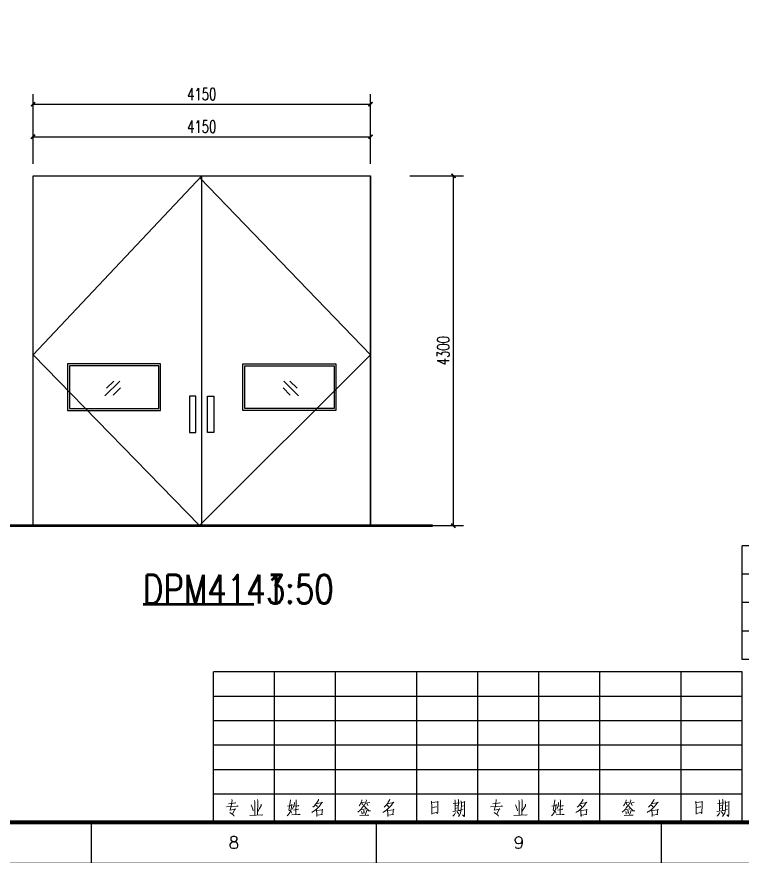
# Model space of a CAD drawing. Header units: millimetres. Extents: x 172649 to 472543, y 238332 to 449264.
# Drawn here: x 276920 to 285838, y 238342 to 248746 of the extents above; entities that cross this region are included whole.
import ezdxf
from ezdxf.enums import TextEntityAlignment as Align

# ---------------------------------------------------------------- set-up
doc = ezdxf.new("R2010")
doc.units = ezdxf.units.MM
doc.header["$LTSCALE"] = 1000
for name, color, linetype in [('DIM_SYMB', 3, 'Continuous'), ('HQ1', 7, 'Continuous'), ('HQ2', 7, 'Continuous'), ('PUB_DIM', 3, 'Continuous'), ('PUB_TEXT', 7, 'Continuous'), ('STAIR', 2, 'Continuous'), ('Version', 7, 'Continuous'), ('WINDOW', 2, 'Continuous'), ('文本', 3, 'Continuous')]:
    doc.layers.add(name, color=color, linetype=linetype)
doc.layers.add('层 1', color=7, linetype='Continuous', lineweight=0)
doc.styles.add('_TCH_DIM_T3', font='SIMPLEX', dxfattribs={"width": 0.705882, "bigfont": 'GBCBIG'})
doc.styles.add('gedi', font='geditxt.shx', dxfattribs={"width": 0.8, "bigfont": 'hz.shx'})
doc.styles.get("Standard").update_dxf_attribs({"font": 'txt', "bigfont": 'gbcbig.shx'})
doc.dimstyles.new('_TCH_ARCH&&50', dxfattribs={"dimtxt": 148.75, "dimasz": 50, "dimexe": 125, "dimexo": 150, "dimgap": 50, "dimtad": 1, "dimdec": 0, "dimzin": 0, "dimdsep": 46, "dimtxsty": '_TCH_DIM_T3', "dimblk": 'ARCHTICK', "dimcen": 0.09, "dimclrt": 7, "dimazin": 2, "dimtfac": 1, "dimtdec": 0, "dimtix": 1, "dimtmove": 2, "dimatfit": 3, "dimfxl": 1, "dimtolj": 1, "dimtzin": 0, "dimarcsym": 0})

# ---------------------------------------------------------------- blocks, each defined once
blk = doc.blocks.new('GEDI_WK_A1')
at = {"color": 3}
for p, q in [((490.58, 0), (490.58, 10)), ((560.67, 0), (560.67, 10)), ((630.75, 0), (630.75, 10))]:
    blk.add_line(p, q, dxfattribs=at)
for points, const_width in [([(0, 0), (841, 0), (841, 594), (0, 594)], 0.1), ([(25, 10), (831, 10), (831, 584), (25, 584)], 1)]:
    blk.add_lwpolyline(points, close=True, dxfattribs=dict(at, const_width=const_width))
for s, p in [('8', (525.62, 5)), ('9', (595.71, 5))]:
    blk.add_text(s, height=3, dxfattribs=at).set_placement(p, align=Align.MIDDLE)
blk = doc.blocks.new('GEDI_Version_2012')
at = {"layer": 'Version', "color": 2}
for p, q in [((-180, 0), (-180, 28)), ((0, 28), (-180, 28)), ((-165, 0), (-165, 28)), ((-145, 0), (-145, 28)), ((-40, 0), (-40, 28)), ((-20, 0), (-20, 28)), ((0, 21), (-180, 21)), ((0, 14), (-180, 14)), ((0, 7), (-180, 7)), ((0, 0), (-180, 0))]:
    blk.add_line(p, q, dxfattribs=at)
at = {"layer": 'Version', "color": 7}
blk.add_line((0, 28), (0, 0), dxfattribs=at)
at = {"layer": 'Version', "color": 7, "lineweight": 0}
for points in [[(-177.01, 5.36), (-176.93, 5.09), (-176.93, 4.31), (-176.93, 3.72), (-176.99, 3.19), (-177.07, 2.8), (-177.18, 2.34), (-177.35, 2.01), (-177.51, 1.75)], [(-175.82, 5.29), (-175.76, 4.97), (-175.76, 4.54), (-175.82, 3.98), (-175.87, 3.45), (-175.96, 3), (-176.04, 2.57), (-176.15, 2.21), (-176.29, 1.88), (-176.46, 1.65)], [(-176.43, 5.56), (-176.38, 5.36), (-176.38, 4.11)], [(-175.57, 4.05), (-174.68, 4.28), (-174.73, 4.37), (-174.87, 3.95), (-175.04, 3.42), (-175.2, 3.03), (-175.4, 2.6), (-175.68, 2.21), (-175.96, 1.91), (-176.18, 1.68)], [(-174.76, 5.49), (-174.81, 5.39), (-175.34, 5.06), (-175.7, 4.9)], [(-169.3, 4.31), (-169.61, 3.72), (-169.89, 3.23), (-170.19, 2.86), (-170.56, 2.5), (-170.87, 2.24)], [(-170.58, 4.21), (-167.83, 4.51), (-167.94, 4.57), (-168.3, 4.47)], [(-169.19, 5.62), (-169.16, 2.93), (-169.16, 1.49), (-169.22, 1.68), (-169.16, 2.11)], [(-169.06, 4.28), (-168.22, 2.6), (-167.6, 2.64), (-168.19, 2.67), (-168.35, 2.86)], [(-159.11, 5.16), (-159.05, 4.83), (-159.03, 4.12), (-159, 3.36), (-159, 3.26), (-159, 2.74), (-159, 2.05), (-159, 2.27), (-157.91, 2.48), (-157.69, 2.24), (-157.63, 2.54), (-157.63, 2.93), (-157.61, 3.69), (-157.58, 4.47), (-157.58, 5.13), (-157.55, 5.04), (-159.03, 4.8)], [(-153.18, 4.57), (-151.53, 4.77)], [(-152.73, 5.46), (-152.67, 5.26), (-152.67, 2.81)], [(-151.95, 5.66), (-151.89, 5.46), (-151.97, 2.9)], [(-151.31, 5.2), (-151.22, 4.83), (-151.22, 4.12), (-151.25, 3.33), (-151.31, 2.84), (-151.45, 2.31), (-151.61, 1.98), (-151.92, 1.49)], [(-151.22, 4.8), (-150.39, 4.97), (-150.47, 5.07), (-150.47, 4.05), (-150.47, 3.98), (-150.45, 2.51), (-150.47, 1.95), (-150.5, 1.62), (-150.53, 1.53), (-150.95, 1.95), (-150.55, 1.65)], [(-109.62, 5.62), (-109.64, 5.42), (-109.89, 4.9), (-109.89, 4.83), (-110.12, 4.44), (-110.31, 4.11), (-110.51, 3.85), (-110.67, 3.62)], [(-110.01, 4.51), (-110.01, 1.62), (-110.06, 1.88), (-110.01, 2.38)], [(-109.59, 4.4), (-109.59, 2.5), (-109.62, 2.74), (-109.59, 2.9)], [(-108.86, 4.94), (-108.75, 4.9), (-107.91, 5.03), (-107.97, 5.09), (-108.25, 4.64), (-108.5, 4.24), (-108.72, 3.98), (-108.97, 3.75), (-109.22, 3.52), (-109.39, 3.39)], [(-108.62, 5.56), (-108.81, 5.06), (-108.97, 4.67), (-109.17, 4.37), (-109.2, 4.31), (-109.33, 4.08)], [(-108.97, 4.61), (-108.86, 4.57), (-107.78, 3.39), (-107.41, 3.42), (-107.78, 3.42), (-107.91, 3.55)], [(-103.69, 4.8), (-102.57, 4.97), (-102.68, 5.06), (-102.83, 3.92), (-102.68, 3.92), (-103.52, 3.78), (-103.57, 4.08), (-103.52, 3.72), (-103.54, 2.24)], [(-101.85, 5.56), (-101.91, 5.16), (-102.07, 4.64), (-102.29, 4.08), (-102.46, 3.72), (-102.57, 3.45), (-102.68, 3.23)], [(-102.29, 4.02), (-101.04, 4.21), (-101.18, 4.24), (-101.4, 4.18)], [(-96.96, 4.66), (-96.88, 4.23), (-96.8, 1.91), (-96.8, 1.58), (-96.85, 1.77), (-96.83, 2.2)], [(-96.85, 4.17), (-95.79, 4.33), (-95.74, 4.33), (-94.65, 4.47), (-94.73, 4.56), (-94.76, 4.5), (-94.76, 3.81), (-94.76, 3.22), (-94.79, 3.15), (-94.79, 2.6), (-94.79, 2.53), (-94.84, 2.17), (-94.87, 1.87), (-94.9, 1.61), (-95.52, 2.27), (-94.93, 1.71), (-94.87, 2.03)], [(-95.79, 5.54), (-95.82, 4.89), (-95.88, 4.33), (-95.88, 4.26), (-95.96, 3.87), (-96.07, 3.48), (-96.18, 3.12), (-96.27, 2.92), (-96.41, 2.72), (-96.49, 2.56), (-96.6, 2.46)], [(-89.1, 4.18), (-89.15, 3.98), (-89.26, 3.85), (-89.6, 3.42), (-89.93, 3.07), (-90.27, 2.74), (-90.6, 2.47), (-90.8, 2.34)], [(-90.3, 5.06), (-90.27, 4.8), (-90.3, 4.64), (-90.35, 4.4), (-90.41, 4.24), (-90.41, 4.37), (-90.3, 4.61)], [(-89.62, 4.51), (-89.65, 4.34), (-90.04, 3.81), (-90.33, 3.52)], [(-90.27, 4.77), (-87.87, 5), (-87.95, 5.06), (-88.34, 4.44)], [(-89.43, 5.65), (-89.12, 5.32), (-89.07, 5.13), (-89.21, 5.42)], [(-88.9, 4.4), (-88.43, 4.02), (-88.29, 3.75), (-88.51, 4.08)], [(-83.85, 4.28), (-82.93, 4.47)], [(-83.4, 5.59), (-83.27, 5.39), (-83.32, 5.46), (-83.32, 1.85), (-83.38, 1.75), (-83.71, 2.14), (-83.38, 1.79)], [(-82.7, 4.7), (-81.07, 4.97), (-81.18, 5), (-81.39, 4.94)], [(-82.68, 3.95), (-81.18, 4.14), (-81.26, 4.24), (-81.28, 3.92), (-81.28, 2.24), (-81.31, 1.79), (-81.34, 1.62), (-81.7, 1.98), (-81.34, 1.72)], [(-82.4, 4.73), (-82.26, 4.4), (-82.26, 4.18)], [(-82.07, 5.59), (-81.9, 5.32), (-81.9, 5.23), (-81.9, 5)], [(-81.76, 4.83), (-81.7, 4.67), (-81.84, 4.08)], [(-76.94, 5.2), (-76.86, 5.13), (-76.77, 5.2), (-74.52, 5.39), (-74.63, 5.42), (-74.91, 5.36)], [(-76.64, 4.77), (-76.58, 4.54), (-76.52, 3.59), (-76.58, 3.78), (-74.85, 3.95), (-74.96, 3.95), (-74.88, 4.83), (-74.85, 4.73), (-76.55, 4.57)], [(-76.13, 5.13), (-76.05, 5), (-76.05, 3.81)], [(-75.55, 5.16), (-75.49, 5.03), (-75.57, 3.88)], [(-33.67, 5.6), (-33.7, 5.39), (-33.95, 4.87), (-33.95, 4.8), (-34.17, 4.41), (-34.37, 4.08), (-34.56, 3.82), (-34.73, 3.59)], [(-34.06, 4.48), (-34.06, 1.59), (-34.12, 1.86), (-34.06, 2.35)], [(-33.64, 4.38), (-33.64, 2.48), (-33.67, 2.71), (-33.64, 2.87)], [(-32.92, 4.91), (-32.81, 4.87), (-31.97, 5.01), (-32.03, 5.07), (-32.31, 4.61), (-32.56, 4.21), (-32.78, 3.95), (-33.04, 3.73), (-33.28, 3.49), (-33.45, 3.36)], [(-32.67, 5.53), (-32.86, 5.04), (-33.04, 4.64), (-33.23, 4.35), (-33.25, 4.28), (-33.39, 4.06)], [(-33.04, 4.58), (-32.92, 4.54), (-31.83, 3.36), (-31.47, 3.4), (-31.83, 3.4), (-31.97, 3.52)], [(-27.76, 4.77), (-26.64, 4.94), (-26.75, 5.04), (-26.89, 3.89), (-26.75, 3.89), (-27.59, 3.76), (-27.65, 4.06), (-27.59, 3.69), (-27.62, 2.21)], [(-25.92, 5.53), (-25.97, 5.13), (-26.14, 4.61), (-26.37, 4.06), (-26.53, 3.69), (-26.64, 3.43), (-26.75, 3.2)], [(-26.37, 3.99), (-25.11, 4.18), (-25.25, 4.21), (-25.47, 4.15)], [(-14.82, 4.08), (-14.77, 4.08), (-13.79, 4.31)], [(-14.2, 5.43), (-14.17, 5.16), (-14.23, 1.75), (-14.26, 1.62), (-14.65, 1.98), (-14.26, 1.68)], [(-13.54, 4.87), (-13.48, 4.71), (-13.51, 1.98), (-13.62, 1.89), (-13.06, 2.41)], [(-12.84, 5.26), (-12.78, 5.07), (-12.84, 2.64), (-12.81, 2.34), (-12.81, 2.15), (-12.78, 1.98), (-12.73, 1.85), (-12.65, 1.75), (-12.59, 1.72), (-12.48, 1.68), (-12.36, 1.68), (-12.09, 1.68), (-12, 1.75), (-11.97, 1.78), (-12.06, 2.64), (-12, 1.75), (-12.06, 1.72)], [(-8.14, 2.74), (-8.11, 2.77), (-7.85, 2.47), (-7.3, 4.24)], [(-8.08, 4.87), (-7.85, 4.57), (-7.72, 4.21)], [(-6.6, 5.62), (-6.6, 5.46), (-6.83, 4.77), (-7.04, 4.24), (-7.3, 3.72)], [(-6.88, 4.45), (-6.85, 2.21), (-6.88, 1.78), (-6.91, 1.46), (-6.91, 1.75)], [(-6.71, 4.34), (-5.38, 4.57), (-5.43, 4.6), (-5.68, 4.54), (-6.1, 4.45), (-6.1, 2.08)], [(-6.21, 5.59), (-5.99, 5.07), (-5.99, 4.93), (-5.96, 4.77)], [(-176.93, 3.42), (-176.35, 3.49), (-176.41, 3.59), (-176.41, 2.11), (-176.43, 2.31), (-176.43, 2.57)], [(-176.91, 4.02), (-176.1, 4.14)], [(-175.6, 3.62), (-174.81, 1.95), (-174.29, 1.91), (-174.79, 1.98), (-174.92, 2.17)], [(-169.92, 2.53), (-168.52, 2.7), (-168.64, 2.77), (-168.88, 2.67)], [(-159, 3.62), (-157.91, 3.82), (-158.03, 3.85), (-158.27, 3.72)], [(-153.26, 2.7), (-151.53, 2.96), (-151.61, 3), (-151.73, 2.9)], [(-152.62, 2.51), (-152.65, 2.34), (-152.87, 2.01), (-153.07, 1.79), (-153.26, 1.62)], [(-152.65, 4.02), (-152.15, 4.12)], [(-152.62, 3.46), (-152.17, 3.55)], [(-152.17, 2.6), (-151.87, 2.21), (-151.87, 2.05), (-151.97, 2.34)], [(-151.25, 3.13), (-151.2, 3.13), (-150.75, 3.23)], [(-151.2, 3.98), (-150.72, 4.09)], [(-108.02, 2.93), (-108.11, 2.7), (-108.41, 2.38), (-108.7, 2.11), (-108.97, 1.95), (-109.25, 1.75), (-109.51, 1.62), (-109.7, 1.55)], [(-108.28, 3.33), (-108.33, 3.19), (-108.36, 3.13), (-108.67, 2.8), (-108.72, 2.77), (-108.89, 2.6), (-109.12, 2.44), (-109.33, 2.27)], [(-108.5, 3.72), (-108.53, 3.62), (-108.56, 3.59), (-108.83, 3.33), (-109.06, 3.1), (-109.25, 2.93)], [(-103.63, 2.11), (-102.77, 3)], [(-101.6, 4.08), (-101.6, 3.88), (-101.71, 3.36), (-101.82, 3.07), (-101.93, 2.8), (-102.07, 2.57), (-102.23, 2.34), (-102.43, 2.11), (-102.65, 1.95), (-102.88, 1.79), (-103.04, 1.72), (-103.21, 1.65)], [(-102.43, 3.59), (-102.35, 3.55), (-101.49, 1.79), (-100.96, 1.75), (-101.46, 1.85), (-101.6, 2.05)], [(-95.94, 3.71), (-95.63, 3.45), (-95.38, 3.19), (-95.29, 2.98), (-95.35, 3.12)], [(-89.88, 2.83), (-89.82, 2.64), (-89.77, 1.72), (-89.74, 1.49), (-89.85, 1.72), (-88.68, 1.82), (-88.76, 1.82), (-88.65, 2.86), (-88.57, 2.8), (-89.79, 2.64)], [(-89.23, 3.88), (-88.81, 3.42), (-88.37, 2.93), (-88.04, 2.6), (-87.54, 2.64), (-88.07, 2.67), (-88.29, 2.86)], [(-84.01, 3.23), (-82.99, 3.78)], [(-82.7, 4.14), (-82.65, 1.58), (-82.7, 1.79), (-82.68, 2.05)], [(-82.46, 3.36), (-81.51, 3.55)], [(-82.31, 3.07), (-82.23, 2.14), (-82.26, 2.38), (-81.68, 2.47), (-81.78, 2.47), (-81.68, 3.13), (-81.62, 3), (-82.26, 2.9)], [(-82.04, 3.98), (-82.01, 3.81), (-82.04, 3)], [(-77.08, 3.16), (-76.97, 3.1), (-76.88, 3.1), (-74.29, 3.36), (-74.44, 3.39), (-74.65, 3.33)], [(-75.27, 3.23), (-75.38, 2.86), (-75.52, 2.64), (-75.69, 2.41), (-75.88, 2.21), (-76.16, 1.98), (-76.46, 1.85), (-76.66, 1.72), (-76.86, 1.68)], [(-75.8, 3.78), (-75.8, 3.69), (-76.27, 2.64), (-76.07, 2.53), (-75.55, 2.27), (-75.13, 2.05), (-74.94, 1.91), (-74.83, 1.79)], [(-32.09, 2.9), (-32.17, 2.67), (-32.47, 2.35), (-32.75, 2.08), (-33.04, 1.92), (-33.31, 1.72), (-33.56, 1.59), (-33.75, 1.53)], [(-32.33, 3.3), (-32.39, 3.16), (-32.42, 3.1), (-32.73, 2.78), (-32.78, 2.74), (-32.95, 2.57), (-33.17, 2.41), (-33.39, 2.24)], [(-32.56, 3.69), (-32.59, 3.59), (-32.62, 3.56), (-32.89, 3.3), (-33.12, 3.07), (-33.31, 2.9)], [(-27.7, 2.08), (-26.84, 2.97)], [(-25.66, 4.06), (-25.66, 3.85), (-25.77, 3.33), (-25.89, 3.04), (-26, 2.78), (-26.14, 2.54), (-26.31, 2.31), (-26.5, 2.08), (-26.72, 1.92), (-26.95, 1.76), (-27.11, 1.69), (-27.28, 1.62)], [(-26.5, 3.56), (-26.42, 3.52), (-25.56, 1.76), (-25.03, 1.72), (-25.53, 1.82), (-25.66, 2.02)], [(-14.79, 3.03), (-13.79, 3.65)], [(-13.06, 3.59), (-13.48, 3.43)], [(-12.12, 4.12), (-12.2, 3.88), (-12.81, 3.17)], [(-6.65, 2.01), (-5.23, 2.18)], [(-6.6, 3.62), (-5.52, 3.79)], [(-6.57, 2.84), (-5.49, 3)]]:
    blk.add_lwpolyline(points, dxfattribs=at)
blk = doc.blocks.new('GEDI_HQ1_2012')
at = {"layer": 'HQ1', "color": 2}
for p, q in [((0, 37), (-65, 37)), ((-65, 0), (-65, 37)), ((-50, 0), (-50, 37)), ((-35, 0), (-35, 37)), ((-15, 0), (-15, 37)), ((0, 0), (0, 37)), ((-65, 31), (0, 31)), ((-65, 25), (0, 25)), ((-65, 19), (0, 19)), ((-65, 13), (0, 13)), ((-65, 7), (0, 7)), ((0, 0), (0, 7)), ((-65, 0), (0, 0))]:
    blk.add_line(p, q, dxfattribs=at)
at = {"layer": 'HQ1', "color": 7, "lineweight": 0}
for points in [[(-61.32, 4.51), (-59.5, 4.74), (-59.61, 4.74), (-59.81, 4.67)], [(-60.48, 5.59), (-60.45, 5.32), (-60.68, 4.06), (-60.94, 2.94), (-61, 3), (-59.61, 3.24), (-59.64, 3.34), (-60.33, 1.98)], [(-55.7, 4.3), (-55.3, 3.17), (-55.24, 2.8)], [(-54.89, 5.32), (-54.83, 5.02), (-54.83, 1.71)], [(-54.16, 5.56), (-54.1, 5.29), (-54.16, 1.74)], [(-53.24, 4.44), (-53.3, 3.99), (-53.67, 3.34), (-54.13, 2.66)], [(-45.7, 4.4), (-45.7, 4.26), (-45.81, 3.69), (-45.9, 3.24), (-45.95, 2.94), (-46.07, 2.69), (-46.25, 2.39), (-46.42, 2.12), (-46.62, 1.84), (-46.85, 1.57)], [(-46.04, 5.53), (-46.04, 5.36), (-46.48, 3), (-46.3, 2.9), (-46.1, 2.73), (-45.92, 2.59), (-45.78, 2.42), (-45.7, 2.25)], [(-45.12, 4.88), (-45.12, 4.64), (-45.26, 3.99), (-45.4, 3.58), (-45.58, 3.21)], [(-44.71, 5.53), (-44.68, 5.32), (-44.74, 1.88)], [(-39.56, 4.64), (-39.47, 4.61), (-38.17, 4.84), (-38.25, 4.91), (-38.49, 4.57), (-38.74, 4.2), (-39.01, 3.89), (-39.3, 3.58), (-39.62, 3.27), (-39.96, 2.97), (-40.34, 2.69), (-40.4, 2.66), (-40.63, 2.52), (-40.86, 2.36)], [(-39.15, 5.7), (-39.18, 5.46), (-39.53, 4.91), (-39.73, 4.57), (-39.96, 4.26), (-40.25, 3.92), (-40.54, 3.69)], [(-39.88, 4.26), (-39.82, 4.23), (-39.5, 3.92), (-39.47, 3.75), (-39.59, 3.99)], [(-27.95, 4.37), (-27.98, 4.2), (-28.44, 3.58), (-28.47, 3.51), (-28.7, 3.21), (-29.11, 2.83), (-29.31, 2.66), (-29.51, 2.49)], [(-28.5, 5.49), (-28.53, 5.26), (-28.76, 4.74), (-28.96, 4.33), (-29.2, 3.99)], [(-28.73, 4.81), (-27.89, 4.91)], [(-28.53, 4.78), (-28.33, 4.26)], [(-27.43, 5.49), (-27.4, 5.32), (-27.75, 4.37)], [(-27.6, 4.71), (-26.56, 4.88)], [(-27.28, 4.67), (-27.02, 4.13)], [(-22.07, 4.64), (-21.98, 4.61), (-20.68, 4.84), (-20.76, 4.91), (-20.99, 4.57), (-21.26, 4.2), (-21.52, 3.89), (-21.81, 3.58), (-22.12, 3.27), (-22.47, 2.97), (-22.85, 2.69), (-22.91, 2.66), (-23.14, 2.52), (-23.37, 2.36)], [(-21.66, 5.7), (-21.69, 5.46), (-22.04, 4.91), (-22.24, 4.57), (-22.47, 4.26), (-22.76, 3.92), (-23.05, 3.69)], [(-22.39, 4.26), (-22.33, 4.23), (-22.01, 3.92), (-21.98, 3.75), (-22.1, 3.99)], [(-11.41, 5.19), (-11.35, 4.84), (-11.32, 4.09), (-11.29, 3.31), (-11.29, 3.21), (-11.29, 2.66), (-11.29, 1.94), (-11.29, 2.18), (-10.17, 2.39), (-9.93, 2.15), (-9.87, 2.46), (-9.87, 2.87), (-9.84, 3.65), (-9.82, 4.47), (-9.82, 5.15), (-9.79, 5.05), (-11.32, 4.81)], [(-6.08, 4.57), (-4.37, 4.78)], [(-5.62, 5.49), (-5.56, 5.29), (-5.56, 2.73)], [(-4.8, 5.7), (-4.75, 5.49), (-4.83, 2.83)], [(-4.14, 5.22), (-4.05, 4.84), (-4.05, 4.09), (-4.08, 3.27), (-4.14, 2.76), (-4.28, 2.22), (-4.46, 1.88), (-4.78, 1.37)], [(-4.05, 4.81), (-3.18, 4.98), (-3.27, 5.08), (-3.27, 4.03), (-3.27, 3.96), (-3.24, 2.42), (-3.27, 1.84), (-3.3, 1.5), (-3.33, 1.4), (-3.76, 1.84), (-3.36, 1.54)], [(-61.84, 3.75), (-58.95, 3.96), (-59.09, 3.99), (-59.26, 3.96)], [(-60.97, 2.42), (-60.62, 2.15), (-60.39, 1.98), (-60.13, 1.81), (-59.99, 1.67), (-59.9, 1.5)], [(-46.82, 3.96), (-45.72, 4.09)], [(-45.29, 3), (-44.07, 3.17), (-44.22, 3.17), (-44.36, 3.11)], [(-45.17, 3.96), (-44.02, 4.06), (-44.1, 4.09), (-44.27, 4.06)], [(-39.73, 3.04), (-39.67, 2.94), (-39.62, 2.08), (-39.59, 1.98), (-39.59, 1.37), (-39.62, 1.64), (-39.62, 1.74), (-38.19, 1.91), (-38.22, 1.91), (-38.37, 1.91), (-38.22, 3.17), (-38.17, 3.11), (-38.25, 3.07), (-39.64, 2.87)], [(-28.62, 2.66), (-28.47, 2.22), (-28.47, 2.01), (-28.5, 2.29)], [(-27.57, 3.27), (-28.5, 3.14)], [(-28.07, 2.94), (-27.95, 2.42), (-28.01, 2.15), (-28.01, 2.52)], [(-28.01, 4.13), (-26.85, 2.83), (-26.38, 2.83), (-26.85, 2.87), (-27.08, 3.11)], [(-27.34, 2.9), (-27.34, 2.66), (-27.69, 1.71)], [(-22.24, 3.04), (-22.18, 2.94), (-22.12, 2.08), (-22.1, 1.98), (-22.1, 1.37), (-22.12, 1.64), (-22.12, 1.74), (-20.71, 1.91), (-20.74, 1.91), (-20.88, 1.91), (-20.74, 3.17), (-20.68, 3.11), (-20.76, 3.07), (-22.15, 2.87)], [(-11.29, 3.58), (-10.17, 3.79), (-10.28, 3.82), (-10.54, 3.69)], [(-6.17, 2.63), (-4.37, 2.9), (-4.46, 2.94), (-4.57, 2.83)], [(-5.5, 2.42), (-5.53, 2.25), (-5.76, 1.91), (-5.97, 1.67), (-6.17, 1.5)], [(-5.53, 3.99), (-5.01, 4.09)], [(-5.5, 3.41), (-5.04, 3.51)], [(-5.04, 2.52), (-4.72, 2.12), (-4.72, 1.94), (-4.83, 2.25)], [(-4.08, 3.07), (-4.02, 3.07), (-3.56, 3.17)], [(-4.02, 3.96), (-3.53, 4.06)], [(-56.1, 1.64), (-52.83, 1.81), (-52.98, 1.84), (-53.3, 1.77)], [(-45.75, 1.81), (-43.72, 1.91), (-43.93, 1.94), (-44.27, 1.88)], [(-28.99, 1.61), (-26.79, 1.77), (-26.93, 1.77), (-27.25, 1.74)]]:
    blk.add_lwpolyline(points, dxfattribs=at)
blk.add_text('223344', height=0.0001).set_placement((-22.1, 1.74))
blk = doc.blocks.new('GEDI_HQ2_2012')
at = {"layer": 'HQ2', "color": 2}
for p, q in [((0, 37), (-65, 37)), ((-65, 0), (-65, 37)), ((-50, 0), (-50, 37)), ((-35, 0), (-35, 37)), ((-15, 0), (-15, 37)), ((0, 0), (0, 37)), ((-65, 31), (0, 31)), ((-65, 25), (0, 25)), ((-65, 19), (0, 19)), ((-65, 13), (0, 13)), ((-65, 7), (0, 7)), ((0, 0), (0, 7)), ((-65, 0), (0, 0))]:
    blk.add_line(p, q, dxfattribs=at)
at = {"layer": 'HQ2', "color": 7, "lineweight": 0}
for points in [[(-61.32, 4.51), (-59.5, 4.74), (-59.61, 4.74), (-59.81, 4.67)], [(-60.48, 5.59), (-60.45, 5.32), (-60.68, 4.06), (-60.94, 2.94), (-61, 3), (-59.61, 3.24), (-59.64, 3.34), (-60.33, 1.98)], [(-55.7, 4.3), (-55.3, 3.17), (-55.24, 2.8)], [(-54.89, 5.32), (-54.83, 5.02), (-54.83, 1.71)], [(-54.16, 5.56), (-54.1, 5.29), (-54.16, 1.74)], [(-53.24, 4.44), (-53.3, 3.99), (-53.67, 3.34), (-54.13, 2.66)], [(-45.7, 4.4), (-45.7, 4.26), (-45.81, 3.69), (-45.9, 3.24), (-45.95, 2.94), (-46.07, 2.69), (-46.25, 2.39), (-46.42, 2.12), (-46.62, 1.84), (-46.85, 1.57)], [(-46.04, 5.53), (-46.04, 5.36), (-46.48, 3), (-46.3, 2.9), (-46.1, 2.73), (-45.92, 2.59), (-45.78, 2.42), (-45.7, 2.25)], [(-45.12, 4.88), (-45.12, 4.64), (-45.26, 3.99), (-45.4, 3.58), (-45.58, 3.21)], [(-44.71, 5.53), (-44.68, 5.32), (-44.74, 1.88)], [(-39.56, 4.64), (-39.47, 4.61), (-38.17, 4.84), (-38.25, 4.91), (-38.49, 4.57), (-38.74, 4.2), (-39.01, 3.89), (-39.3, 3.58), (-39.62, 3.27), (-39.96, 2.97), (-40.34, 2.69), (-40.4, 2.66), (-40.63, 2.52), (-40.86, 2.36)], [(-39.15, 5.7), (-39.18, 5.46), (-39.53, 4.91), (-39.73, 4.57), (-39.96, 4.26), (-40.25, 3.92), (-40.54, 3.69)], [(-39.88, 4.26), (-39.82, 4.23), (-39.5, 3.92), (-39.47, 3.75), (-39.59, 3.99)], [(-27.95, 4.37), (-27.98, 4.2), (-28.44, 3.58), (-28.47, 3.51), (-28.7, 3.21), (-29.11, 2.83), (-29.31, 2.66), (-29.51, 2.49)], [(-28.5, 5.49), (-28.53, 5.26), (-28.76, 4.74), (-28.96, 4.33), (-29.2, 3.99)], [(-28.73, 4.81), (-27.89, 4.91)], [(-28.53, 4.78), (-28.33, 4.26)], [(-27.43, 5.49), (-27.4, 5.32), (-27.75, 4.37)], [(-27.6, 4.71), (-26.56, 4.88)], [(-27.28, 4.67), (-27.02, 4.13)], [(-22.07, 4.64), (-21.98, 4.61), (-20.68, 4.84), (-20.76, 4.91), (-20.99, 4.57), (-21.26, 4.2), (-21.52, 3.89), (-21.81, 3.58), (-22.12, 3.27), (-22.47, 2.97), (-22.85, 2.69), (-22.91, 2.66), (-23.14, 2.52), (-23.37, 2.36)], [(-21.66, 5.7), (-21.69, 5.46), (-22.04, 4.91), (-22.24, 4.57), (-22.47, 4.26), (-22.76, 3.92), (-23.05, 3.69)], [(-22.39, 4.26), (-22.33, 4.23), (-22.01, 3.92), (-21.98, 3.75), (-22.1, 3.99)], [(-11.41, 5.19), (-11.35, 4.84), (-11.32, 4.09), (-11.29, 3.31), (-11.29, 3.21), (-11.29, 2.66), (-11.29, 1.94), (-11.29, 2.18), (-10.17, 2.39), (-9.93, 2.15), (-9.87, 2.46), (-9.87, 2.87), (-9.84, 3.65), (-9.82, 4.47), (-9.82, 5.15), (-9.79, 5.05), (-11.32, 4.81)], [(-6.08, 4.57), (-4.37, 4.78)], [(-5.62, 5.49), (-5.56, 5.29), (-5.56, 2.73)], [(-4.8, 5.7), (-4.75, 5.49), (-4.83, 2.83)], [(-4.14, 5.22), (-4.05, 4.84), (-4.05, 4.09), (-4.08, 3.27), (-4.14, 2.76), (-4.28, 2.22), (-4.46, 1.88), (-4.78, 1.37)], [(-4.05, 4.81), (-3.18, 4.98), (-3.27, 5.08), (-3.27, 4.03), (-3.27, 3.96), (-3.24, 2.42), (-3.27, 1.84), (-3.3, 1.5), (-3.33, 1.4), (-3.76, 1.84), (-3.36, 1.54)], [(-61.84, 3.75), (-58.95, 3.96), (-59.09, 3.99), (-59.26, 3.96)], [(-60.97, 2.42), (-60.62, 2.15), (-60.39, 1.98), (-60.13, 1.81), (-59.99, 1.67), (-59.9, 1.5)], [(-46.82, 3.96), (-45.72, 4.09)], [(-45.29, 3), (-44.07, 3.17), (-44.22, 3.17), (-44.36, 3.11)], [(-45.17, 3.96), (-44.02, 4.06), (-44.1, 4.09), (-44.27, 4.06)], [(-39.73, 3.04), (-39.67, 2.94), (-39.62, 2.08), (-39.59, 1.98), (-39.59, 1.37), (-39.62, 1.64), (-39.62, 1.74), (-38.19, 1.91), (-38.22, 1.91), (-38.37, 1.91), (-38.22, 3.17), (-38.17, 3.11), (-38.25, 3.07), (-39.64, 2.87)], [(-28.62, 2.66), (-28.47, 2.22), (-28.47, 2.01), (-28.5, 2.29)], [(-27.57, 3.27), (-28.5, 3.14)], [(-28.07, 2.94), (-27.95, 2.42), (-28.01, 2.15), (-28.01, 2.52)], [(-28.01, 4.13), (-26.85, 2.83), (-26.38, 2.83), (-26.85, 2.87), (-27.08, 3.11)], [(-27.34, 2.9), (-27.34, 2.66), (-27.69, 1.71)], [(-22.24, 3.04), (-22.18, 2.94), (-22.12, 2.08), (-22.1, 1.98), (-22.1, 1.37), (-22.12, 1.64), (-22.12, 1.74), (-20.71, 1.91), (-20.74, 1.91), (-20.88, 1.91), (-20.74, 3.17), (-20.68, 3.11), (-20.76, 3.07), (-22.15, 2.87)], [(-11.29, 3.58), (-10.17, 3.79), (-10.28, 3.82), (-10.54, 3.69)], [(-6.17, 2.63), (-4.37, 2.9), (-4.46, 2.94), (-4.57, 2.83)], [(-5.5, 2.42), (-5.53, 2.25), (-5.76, 1.91), (-5.97, 1.67), (-6.17, 1.5)], [(-5.53, 3.99), (-5.01, 4.09)], [(-5.5, 3.41), (-5.04, 3.51)], [(-5.04, 2.52), (-4.72, 2.12), (-4.72, 1.94), (-4.83, 2.25)], [(-4.08, 3.07), (-4.02, 3.07), (-3.56, 3.17)], [(-4.02, 3.96), (-3.53, 4.06)], [(-56.1, 1.64), (-52.83, 1.81), (-52.98, 1.84), (-53.3, 1.77)], [(-45.75, 1.81), (-43.72, 1.91), (-43.93, 1.94), (-44.27, 1.88)], [(-28.99, 1.61), (-26.79, 1.77), (-26.93, 1.77), (-27.25, 1.74)]]:
    blk.add_lwpolyline(points, dxfattribs=at)
blk.add_text('112233', height=0.0001).set_placement((-22.1, 1.74))
blk = doc.blocks.new('_ArchTick')
at = {"color": 0, "linetype": 'ByBlock', "const_width": 0.4}
blk.add_lwpolyline([(-0.5, -0.5), (0.5, 0.5)], dxfattribs=at)
blk = doc.blocks.new('*D135')
at = {"layer": 'DEFPOINTS', "color": 0}
for p in [(281268, 247673), (277118, 247191), (281268, 247191)]:
    blk.add_point(p, dxfattribs=at)
at = {"layer": 'PUB_DIM', "color": 0, "lineweight": -2}
for p, q in [((277118, 247341), (277118, 247798)), ((281268, 247341), (281268, 247798)), ((277118, 247673), (281268, 247673))]:
    blk.add_line(p, q, dxfattribs=at)
at = {"layer": 'PUB_DIM', "color": 0, "lineweight": -2, "xscale": 50, "yscale": 50, "zscale": 50, "rotation": 180}
blk.add_blockref('_ArchTick', (277118, 247673), dxfattribs=at)
at = {"layer": 'PUB_DIM', "color": 0, "lineweight": -2, "xscale": 50, "yscale": 50, "zscale": 50}
blk.add_blockref('_ArchTick', (281268, 247673), dxfattribs=at)
at = {"layer": 'PUB_DIM', "color": 7, "insert": (279193, 247797), "char_height": 148.8, "attachment_point": 5, "style": '_TCH_DIM_T3'}
blk.add_mtext('\\A1;4150', dxfattribs=at)
blk = doc.blocks.new('*D136')
at = {"layer": 'DEFPOINTS', "color": 0}
for p in [(281600, 246791), (282288, 246791), (281600, 242491)]:
    blk.add_point(p, dxfattribs=at)
at = {"layer": 'PUB_DIM', "color": 0, "lineweight": -2}
for p, q in [((281750, 246791), (282413, 246791)), ((282288, 242491), (282288, 246791)), ((281750, 242491), (282413, 242491))]:
    blk.add_line(p, q, dxfattribs=at)
at = {"layer": 'PUB_DIM', "color": 0, "lineweight": -2, "xscale": 50, "yscale": 50, "zscale": 50}
for p, rotation in [((282288, 246791), 90), ((282288, 242491), 270)]:
    blk.add_blockref('_ArchTick', p, dxfattribs=dict(at, rotation=rotation))
at = {"layer": 'PUB_DIM', "color": 7, "insert": (282163, 244641), "char_height": 148.8, "attachment_point": 5, "rotation": 90, "style": '_TCH_DIM_T3'}
blk.add_mtext('\\A1;4300', dxfattribs=at)
blk = doc.blocks.new('*D137')
at = {"layer": 'DEFPOINTS', "color": 0}
for p in [(281268, 247273), (277118, 246791), (281268, 246791)]:
    blk.add_point(p, dxfattribs=at)
at = {"layer": 'PUB_DIM', "color": 0, "lineweight": -2}
for p, q in [((277118, 246941), (277118, 247398)), ((281268, 246941), (281268, 247398)), ((277118, 247273), (281268, 247273))]:
    blk.add_line(p, q, dxfattribs=at)
at = {"layer": 'PUB_DIM', "color": 0, "lineweight": -2, "xscale": 50, "yscale": 50, "zscale": 50, "rotation": 180}
blk.add_blockref('_ArchTick', (277118, 247273), dxfattribs=at)
at = {"layer": 'PUB_DIM', "color": 0, "lineweight": -2, "xscale": 50, "yscale": 50, "zscale": 50}
blk.add_blockref('_ArchTick', (281268, 247273), dxfattribs=at)
at = {"layer": 'PUB_DIM', "color": 7, "insert": (279193, 247397), "char_height": 148.8, "attachment_point": 5, "style": '_TCH_DIM_T3'}
blk.add_mtext('\\A1;4150', dxfattribs=at)

msp = doc.modelspace()

# ---------------------------------------------------------------- linework, layer by layer
at = {"const_width": 30}
msp.add_lwpolyline([(276292.6, 242490.7), (282034.1, 242490.7)], dxfattribs=at)
at = {"layer": 'DIM_SYMB', "const_width": 35}
msp.add_lwpolyline([(278469.8, 241523.5), (279837.2, 241523.5)], dxfattribs=at)
at = {"layer": 'STAIR', "ltscale": 50}
msp.add_lwpolyline([(277117.8, 242490.7), (277117.8, 246790.7), (281267.8, 246790.7), (281267.8, 242490.7)], dxfattribs=at)
at = {"layer": 'WINDOW', "ltscale": 50}
for p, q in [((277117.8, 246790.7), (281267.8, 246790.7)), ((277117.8, 242490.7), (277117.8, 246790.7)), ((279192.8, 242490.7), (279192.8, 246790.7)), ((281267.8, 242490.7), (281267.8, 246790.7)), ((278184.9, 244269.2), (278002.4, 244086.7)), ((278110.2, 244269.2), (278020.8, 244179.8)), ((278193.1, 244186.2), (278103.7, 244096.8)), ((280192.4, 244186.2), (280281.8, 244096.8)), ((280200.7, 244269.2), (280383.1, 244086.7)), ((280275.4, 244269.2), (280364.8, 244179.8))]:
    msp.add_line(p, q, dxfattribs=at)
for points in [[(277541.7, 243906.6), (278687.2, 243906.6), (278687.2, 244479.4), (277541.7, 244479.4)], [(277565.6, 243930.5), (278663.3, 243930.5), (278663.3, 244455.5), (277565.6, 244455.5)], [(280843.8, 243906.6), (279698.4, 243906.6), (279698.4, 244479.4), (280843.8, 244479.4)], [(280820, 243930.5), (279722.2, 243930.5), (279722.2, 244455.5), (280820, 244455.5)]]:
    msp.add_lwpolyline(points, close=True, dxfattribs=at)
at = {"layer": '层 1'}
for p, q in [((279192.8, 246790.7), (277117.8, 244590.7)), ((281267.8, 244590.7), (279167.9, 246765.6)), ((277117.8, 244590.7), (279163.3, 242490.7)), ((279163.3, 242490.7), (281267.8, 244590.7))]:
    msp.add_line(p, q, dxfattribs=at)
at = {"layer": '文本'}
for points in [[(279122.1, 244083.6), (279044.2, 244083.6), (279044.2, 243636.2), (279122.1, 243636.2)], [(279263.5, 244083.6), (279341.4, 244083.6), (279341.4, 243636.2), (279263.5, 243636.2)]]:
    msp.add_lwpolyline(points, close=True, dxfattribs=at)

# ---------------------------------------------------------------- block references
at = {"xscale": 50, "yscale": 50, "zscale": 50}
for name, p in [('GEDI_WK_A1', (253307.7, 238344.4)), ('GEDI_Version_2012', (294837.7, 240844.4)), ('GEDI_HQ2_2012', (282587.7, 238844.4)), ('GEDI_HQ1_2012', (285837.7, 238844.4))]:
    msp.add_blockref(name, p, dxfattribs=at)

# ---------------------------------------------------------------- texts
at = {"layer": 'PUB_TEXT', "style": 'gedi', "width": 0.8}
for s, p in [('DPM4143', (278469.8, 241535.2)), ('1:50', (279977.2, 241535.2))]:
    msp.add_text(s, height=350, dxfattribs=at).set_placement(p)

# ---------------------------------------------------------------- dimensions: what is measured, and where the dimension line sits
at = {"layer": 'PUB_DIM'}
for p1, p2, distance, text, picture, middle in [((277117.8, 247190.7), (281267.8, 247190.7), 482.2, '4150', '*D135', (279192.8, 247797.3)), ((277117.8, 246790.7), (281267.8, 246790.7), 482.2, '4150', '*D137', (279192.8, 247397.3)), ((281599.9, 242490.7), (281599.9, 246790.7), -687.6, '4300', '*D136', (282163.1, 244640.7))]:
    dim = msp.add_aligned_dim(p1=p1, p2=p2, distance=distance, text=text, dimstyle='_TCH_ARCH&&50', dxfattribs=at)
    dim.commit()
    dim.dimension.update_dxf_attribs({"geometry": picture, "text_midpoint": middle})

doc.saveas('drawing.dxf')
